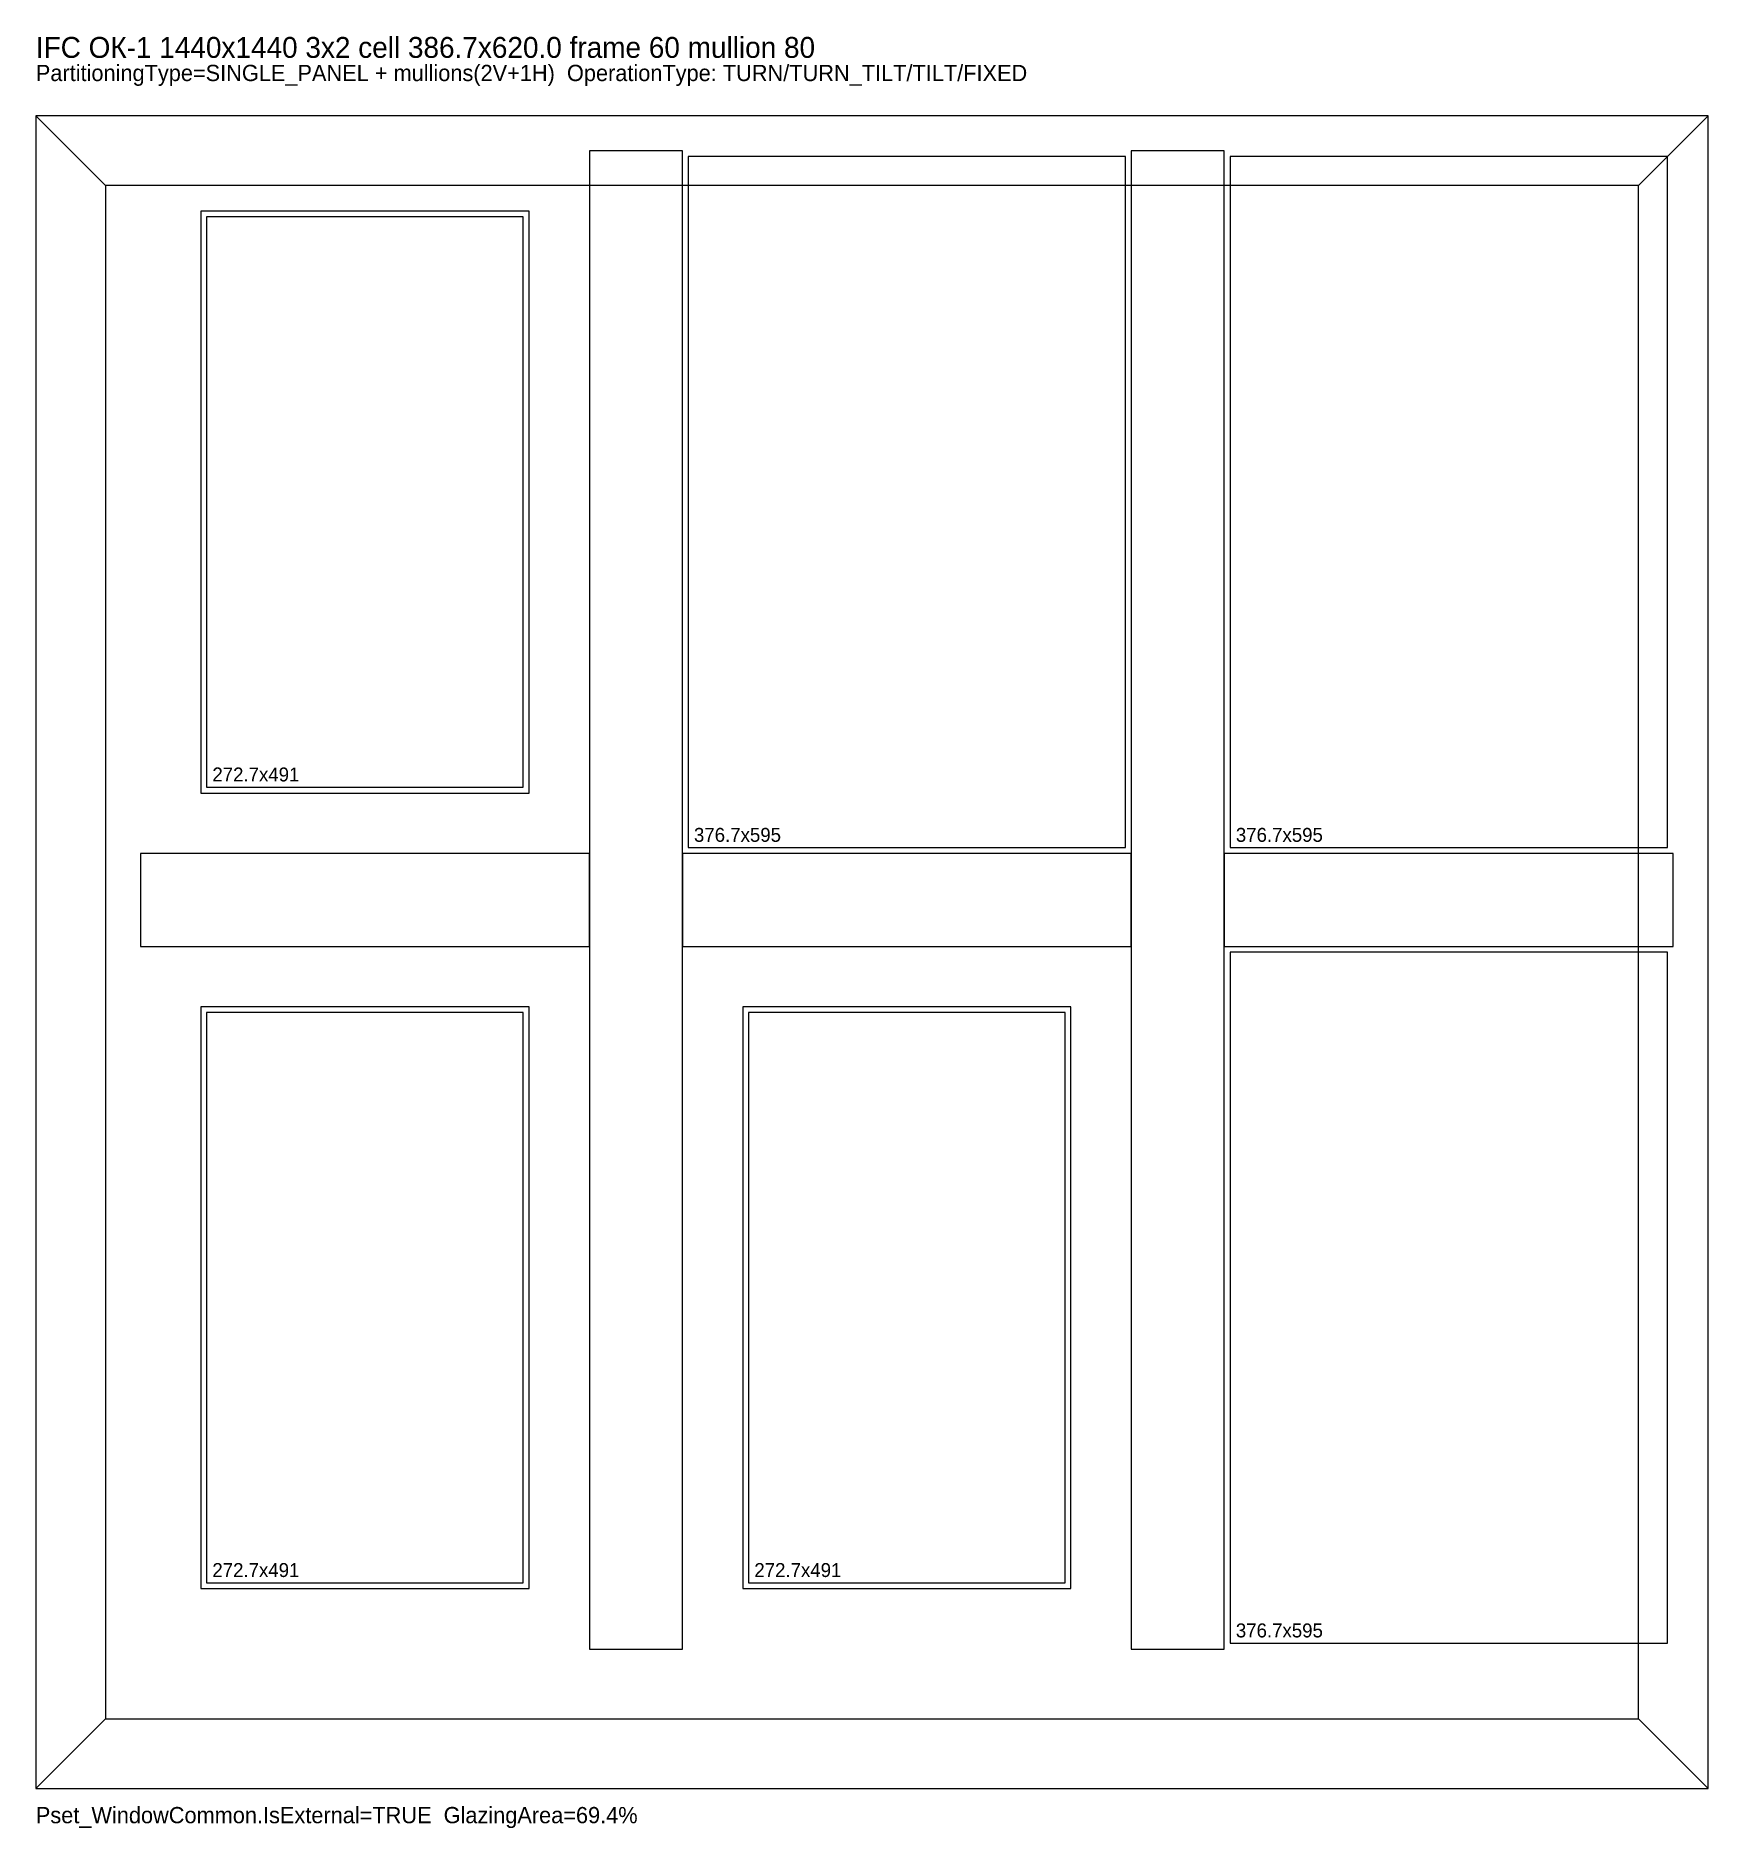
# Model space of a CAD drawing. Header units: metres. Extents: x 0 to 1440, y -34 to 1509.
import ezdxf

# ---------------------------------------------------------------- set-up
doc = ezdxf.new("R2010")
doc.units = ezdxf.units.M
for name, color, linetype in [('IfcFrame', 4, 'Continuous'), ('IfcGlazing', 3, 'Continuous'), ('IfcMullion', 1, 'Continuous'), ('IfcWindow', 7, 'Continuous')]:
    doc.layers.add(name, color=color, linetype=linetype)

msp = doc.modelspace()

# ---------------------------------------------------------------- linework, layer by layer
at = {"layer": 'IfcFrame'}
for p, q in [((0, 1440), (60, 1380)), ((1440, 1440), (1380, 1380)), ((0, 0), (60, 60)), ((1440, 0), (1380, 60))]:
    msp.add_line(p, q, dxfattribs=at)
msp.add_lwpolyline([(60, 60), (1380, 60), (1380, 1380), (60, 1380)], close=True, dxfattribs=at)
at = {"layer": 'IfcGlazing'}
for points in [[(561.7, 810), (938.3, 810), (938.3, 1405), (561.7, 1405)], [(1028.3, 810), (1405, 810), (1405, 1405), (1028.3, 1405)], [(147, 862), (419.7, 862), (419.7, 1353), (147, 1353)], [(1028.3, 125), (1405, 125), (1405, 720), (1028.3, 720)], [(147, 177), (419.7, 177), (419.7, 668), (147, 668)], [(613.7, 177), (886.3, 177), (886.3, 668), (613.7, 668)]]:
    msp.add_lwpolyline(points, close=True, dxfattribs=at)
at = {"layer": 'IfcMullion'}
for points in [[(476.7, 120), (556.7, 120), (556.7, 1410), (476.7, 1410)], [(943.3, 120), (1023.3, 120), (1023.3, 1410), (943.3, 1410)], [(90, 725), (476.7, 725), (476.7, 805), (90, 805)], [(556.7, 725), (943.3, 725), (943.3, 805), (556.7, 805)], [(1023.3, 725), (1410, 725), (1410, 805), (1023.3, 805)]]:
    msp.add_lwpolyline(points, close=True, dxfattribs=at)
at = {"layer": 'IfcWindow'}
for points in [[(0, 0), (1440, 0), (1440, 1440), (0, 1440)], [(142, 857), (424.7, 857), (424.7, 1358), (142, 1358)], [(142, 172), (424.7, 172), (424.7, 673), (142, 673)], [(608.7, 172), (891.3, 172), (891.3, 673), (608.7, 673)]]:
    msp.add_lwpolyline(points, close=True, dxfattribs=at)

# ---------------------------------------------------------------- texts
for s, height, p in [('IFC ОК-1 1440x1440 3x2 cell 386.7x620.0 frame 60 mullion 80', 18, (0, 1490)), ('PartitioningType=SINGLE_PANEL + mullions(2V+1H)  OperationType: TURN/TURN_TILT/TILT/FIXED', 14, (0, 1470)), ('Pset_WindowCommon.IsExternal=TRUE  GlazingArea=69.4%', 14, (0, -30))]:
    msp.add_text(s, height=height).set_placement(p)
at = {"layer": 'IfcGlazing'}
for s, p in [('272.7х491', (152, 867)), ('376.7х595', (566.7, 815)), ('376.7х595', (1033.3, 815)), ('272.7х491', (152, 182)), ('272.7х491', (618.7, 182)), ('376.7х595', (1033.3, 130))]:
    msp.add_text(s, height=12, dxfattribs=at).set_placement(p)

doc.saveas('drawing.dxf')
